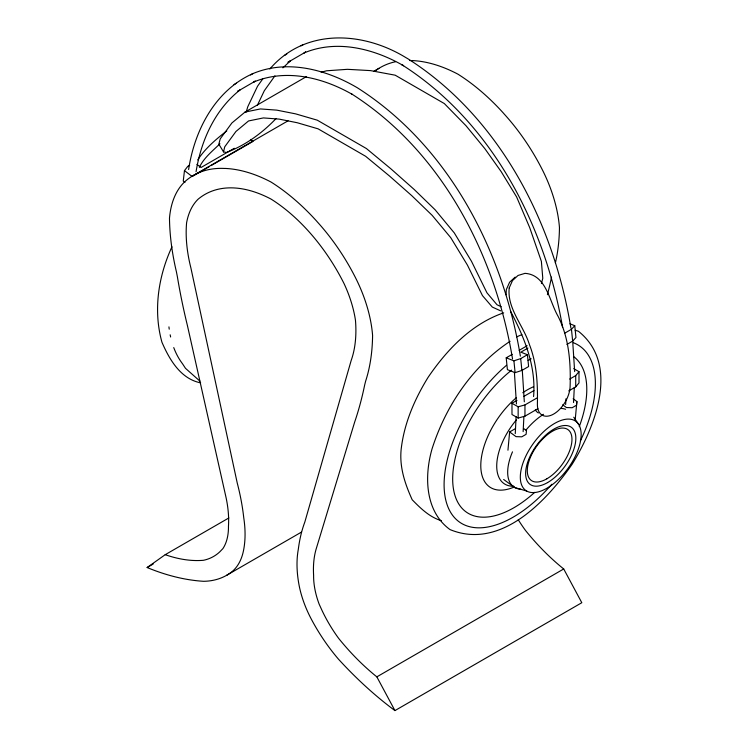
<?xml version="1.0" encoding="UTF-8"?>
<svg xmlns="http://www.w3.org/2000/svg" width="748" height="748" viewBox="0 0 748 748"><rect width="100%" height="100%" fill="white"/><g stroke="black" fill="none" stroke-linecap="round" stroke-linejoin="round"><path stroke-width="1.12" d="M515.26 433.606L516.129 416.486M523.133 431.643L523.899 416.711M565.656 404.509L565.946 398.806M573.529 402.546L574.296 387.614M506.022 294.824L506.331 289.551L509.612 282.22L515.157 277.106M507.948 450.212L509.631 431.961L515.335 428.669M575.212 419.768L576.895 401.517L573.136 398.778M576.895 401.517L576.493 405.229L572.164 407.725L566.442 407.548L562.683 404.808M189.674 165.271L187.757 166.374L184.466 170.619L183.26 181.072L184.971 182.381M188.618 169.534C194.499 130.339 215.2 90.218 252.983 73.566C286.821 59.373 325.025 69.199 355.609 86.768L357.31 87.75C448.94 146 503.002 251.188 520.365 356.151M196.07 171.694C201.072 140.699 214.826 109.788 239.968 90.003L237.565 91.387L255.059 81.233M276.134 118.483C262.193 133.097 245.325 145.421 226.326 152.48L223.53 151.9L224.737 146.804L235.938 131.48L248.542 120.952L263.389 117.922L279.098 119.1L297.227 122.737L318.106 128.843L365.604 156.267L389.474 175.995L411.849 195.742L432.176 215.368L450.764 237.696L467.444 265.138L482.451 295.6L492.306 307.073L500.636 310.841M541.43 283.529L542.786 278.321L541.384 261.389L529.724 227.673L516.606 196.93L501.179 171.647L484.844 148.646L466.004 125.739L444.34 103.57L395.187 75.193L370.531 70.611L347.455 69.321L326.493 70.798L321.173 72.266M246.186 112.05L247.794 106.702L257.564 86.188L262.726 78.961M171.965 246.803C158.277 276.33 153.097 310.579 161.951 342.266C169.413 359.517 180.642 378.918 200.642 382.845M257.359 105.337L264.343 90.676L274.918 75.875M199.351 167.337C203.924 157.781 212.507 151.04 219.921 143.784M197.734 159.913C205.186 148.403 216.013 139.268 226.784 130.891M569.742 379.058L575.717 375.608L578.999 371.681L573.707 368.633M568.751 390.886L575.717 386.866L578.999 382.939L578.999 371.681M564.74 333.169L571.463 329.288L574.754 325.698L569.939 323.819M566.9 344.445L572.659 341.116L575.96 337.526L574.754 325.698M269.822 69.022C305.034 27.854 363.042 31.304 406.005 57.68L407.707 58.653C499.645 117.127 553.829 222.801 570.92 328.204M282.884 67.853L290.364 60.906L287.961 62.29L305.455 52.136M306.325 76.679L245.017 112.078L231.899 122.971L220.239 138.829L218.837 144.158L223.53 151.9M510.099 341.294C472.334 366.258 445.752 406.005 432.082 448.772C424.172 476.065 424.892 511.361 449.997 529.575C500.356 550.322 546.19 501.506 572.164 464.19C595.043 427.014 620.288 364.669 578.382 331.224L575.147 330.298M518.252 519.748A98.83 57.063 60 0 0 525.535 530.5A176.827 102.093 60 0 0 563.712 568.966L581.804 602.71L394.935 710.6A297.582 171.806 60 0 1 338.423 659.11A130.853 75.548 60 0 1 311.505 619.494A78.633 45.404 60 0 1 299.2 585.843A101.522 58.615 60 0 1 298.312 549.294A189.291 109.283 60 0 1 304.819 522.076L351.195 360.405A123.701 71.415 60 0 0 355.468 320.284A90.293 52.136 60 0 0 344.024 283.548A140.755 81.27 60 0 0 271.038 199.08A140.755 81.27 60 0 0 198.042 199.258A90.293 52.136 60 0 0 186.598 222.782A123.701 71.415 60 0 0 190.871 267.84L237.247 483.058A189.291 109.283 60 0 1 243.755 517.794A101.522 58.615 60 0 1 242.876 553.324A78.633 45.404 60 0 1 230.571 572.772A130.853 75.548 60 0 1 203.643 581.299A297.582 171.806 60 0 1 147.132 567.536L165.224 554.679L228.869 517.943M250.589 74.95L252.983 73.566M300.986 45.852L303.379 44.469M233.984 84.599L236.387 83.206M284.38 55.502L286.783 54.118M255.264 81.111L253.666 82.037C286.091 68.451 322.799 77.521 352.205 94.332M305.661 52.014L304.062 52.94C336.881 39.167 373.935 48.704 403.611 65.731L401.91 64.758C491.81 121.831 544.909 224.746 562.618 327.549M234.311 148.282L201.016 167.505L196.93 164.373M192.096 176.21L288.055 120.811M373.916 71.238L378.965 68.33M193.162 175.939L209.122 166.729M211.123 165.579L253.02 141.391L250.449 139.427M527.929 348.091L520.87 352.168L527.415 354.72L528.612 366.548L521.898 370.428L515.11 372.654L507.406 369.662L506.2 357.825L512.193 354.374M519.168 350.335L527.153 345.735M147.132 567.536L153.19 564.039M506.2 357.825L513.913 360.826L520.692 358.601L527.415 354.72M528.125 360.508L531.155 358.76M537.896 408.698L524.956 416.169L518.149 418.067L511.978 414.504L511.978 403.256L516.971 400.376M523.955 396.337L533.922 390.587M226.7 575.259L301.444 532.109M511.978 403.256L518.149 406.809L524.956 404.92L536.896 398.02M165.224 554.679A176.827 102.093 60 0 0 203.4 560.299A98.83 57.063 60 0 0 219.903 551.725L222.913 548.593A62.71 36.203 60 0 0 228.467 526.199A97.399 56.231 60 0 0 226.018 497.373L187.383 325.417A496.335 286.559 60 0 1 177.398 276.844L176.434 271.879A211.048 121.849 60 0 1 169.487 218.164A108.039 62.374 60 0 1 186.102 180.567A150.563 86.927 60 0 1 224.811 168.468L225.279 168.44A172.526 99.606 60 0 1 271.038 182.044A172.526 99.606 60 0 1 316.787 221.277L317.255 221.838A150.563 86.927 60 0 1 355.964 278.63A108.039 62.374 60 0 1 372.588 335.422A211.048 121.849 60 0 1 365.641 381.115L364.669 384.968A496.335 286.559 60 0 1 354.683 422.012L316.049 549.35A97.399 56.231 60 0 0 313.608 575.352A62.71 36.203 60 0 0 319.153 604.16L322.173 610.77A98.83 57.063 60 0 0 338.666 638.39A176.827 102.093 60 0 0 376.842 676.856L563.712 568.966M503.694 312.823C471.418 323.94 447.005 349.671 428.165 377.226C414.514 399.339 404.014 423.611 401.124 449.632C399.404 467.416 405.014 483.872 412.195 499.767C420.6 508.36 429.567 517.158 441.385 520.702M516.672 336.881L521.87 334.608M245.017 112.078L260.444 108.937L276.779 110.134L295.61 113.864L317.274 120.176L366.426 148.553L391.082 168.992L414.168 189.45L435.121 209.786L454.288 232.909L471.483 261.295L486.957 292.814L496.999 304.754L501.207 306.755M526.723 491.043L514.699 487.509L503.656 479.477M351.513 93.855C442.003 151.377 495.382 255.246 512.53 358.9M523.684 428.557L526.499 430.614L526.096 434.326L521.767 436.823L516.045 436.645L509.631 431.961M184.466 170.619L192.171 176.519M199.884 381.106L185.495 368.325L182.484 363.724A112.443 70.134 -64.3 0 1 173.751 347.596M573.753 417.216L578.756 424.565A42.664 21.346 -54.1 0 1 546.947 488.21A42.664 21.346 -54.1 0 1 526.499 454.728A42.664 21.346 -54.1 0 1 578.756 424.565M376.842 676.856L394.935 710.6M510.604 311.336C524.404 337.666 536.185 366.155 533.576 396.571M572.659 340.751L574.66 371.569M522.263 369.849L524.32 401.807M514.409 372.429L516.438 403.976M571.463 329.288L572.659 341.116M520.692 358.601L521.898 370.428M513.913 360.826L515.11 372.654M575.717 375.608L575.717 386.866M524.956 404.92L524.956 416.169M518.149 406.809L518.149 418.067M555.381 262.922A211.048 121.849 60 0 0 559.457 227.532A108.039 62.374 60 0 0 542.833 170.74A150.563 86.927 60 0 0 504.124 113.948L503.656 113.387A172.526 99.606 60 0 0 457.907 74.155A172.526 99.606 60 0 0 412.148 60.551L411.681 60.579A150.563 86.927 60 0 0 409.446 60.485M374.421 71.499A150.563 86.927 60 0 1 395.58 61.729M551.538 277.078A496.335 286.559 60 0 1 547.414 294.693M170.628 337.002A112.443 70.134 -64.3 0 1 170.17 334.805M169.226 329.176A112.443 70.134 -64.3 0 1 168.936 326.876M538.373 412.943A23.151 13.361 -60 0 1 535.353 409.885M513.736 486.2A49.723 26.124 -55.9 0 1 496.756 464.471A49.723 26.124 -55.9 0 1 516.363 419.955M514.026 487.098A60.569 31.827 -55.9 0 1 480.805 464.405A60.569 31.827 -55.9 0 1 516.251 397.786M522.787 392.747A60.569 31.827 -55.9 0 1 533.52 386.735M573.744 356.674A94.482 49.649 -55.9 0 1 579.251 426.669M534.717 492.343A94.482 49.649 -55.9 0 1 453.681 490.295A94.482 49.649 -55.9 0 1 511.623 370.129M573.51 342.79A106.581 56.007 -55.9 0 1 580.317 440.993M551.79 484.246A106.581 56.007 -55.9 0 1 447.622 506.106A106.581 56.007 -55.9 0 1 506.49 365.305M520.907 489.201A46.881 23.459 -54.1 0 1 512.492 451.839M525.956 430.081A46.881 23.459 -54.1 0 1 543.515 414.299M561.271 408.445A46.881 23.459 -54.1 0 1 565.591 409.268M509.21 287.905C506.957 308.7 523.535 325.483 529.434 344.613C536.905 363.612 537.803 384.36 537.391 404.546A23.151 13.361 -60 0 0 553.763 413.999A23.151 13.361 -60 0 0 570.135 385.65C570.846 362.107 568.891 337.741 558.12 316.385C549.266 301.238 546.433 274.806 525.021 273.347L518.037 275.46L512.492 280.575L509.21 287.905M547.601 482.563A35.212 17.615 -54.1 0 0 573.866 430.025A35.212 17.615 -54.1 0 0 530.734 454.924A35.212 17.615 -54.1 0 0 547.601 482.563M546.844 478.814A31.341 15.68 -54.1 0 0 570.21 432.064A31.341 15.68 -54.1 0 0 531.828 454.223A31.341 15.68 -54.1 0 0 546.844 478.814"/></g></svg>
